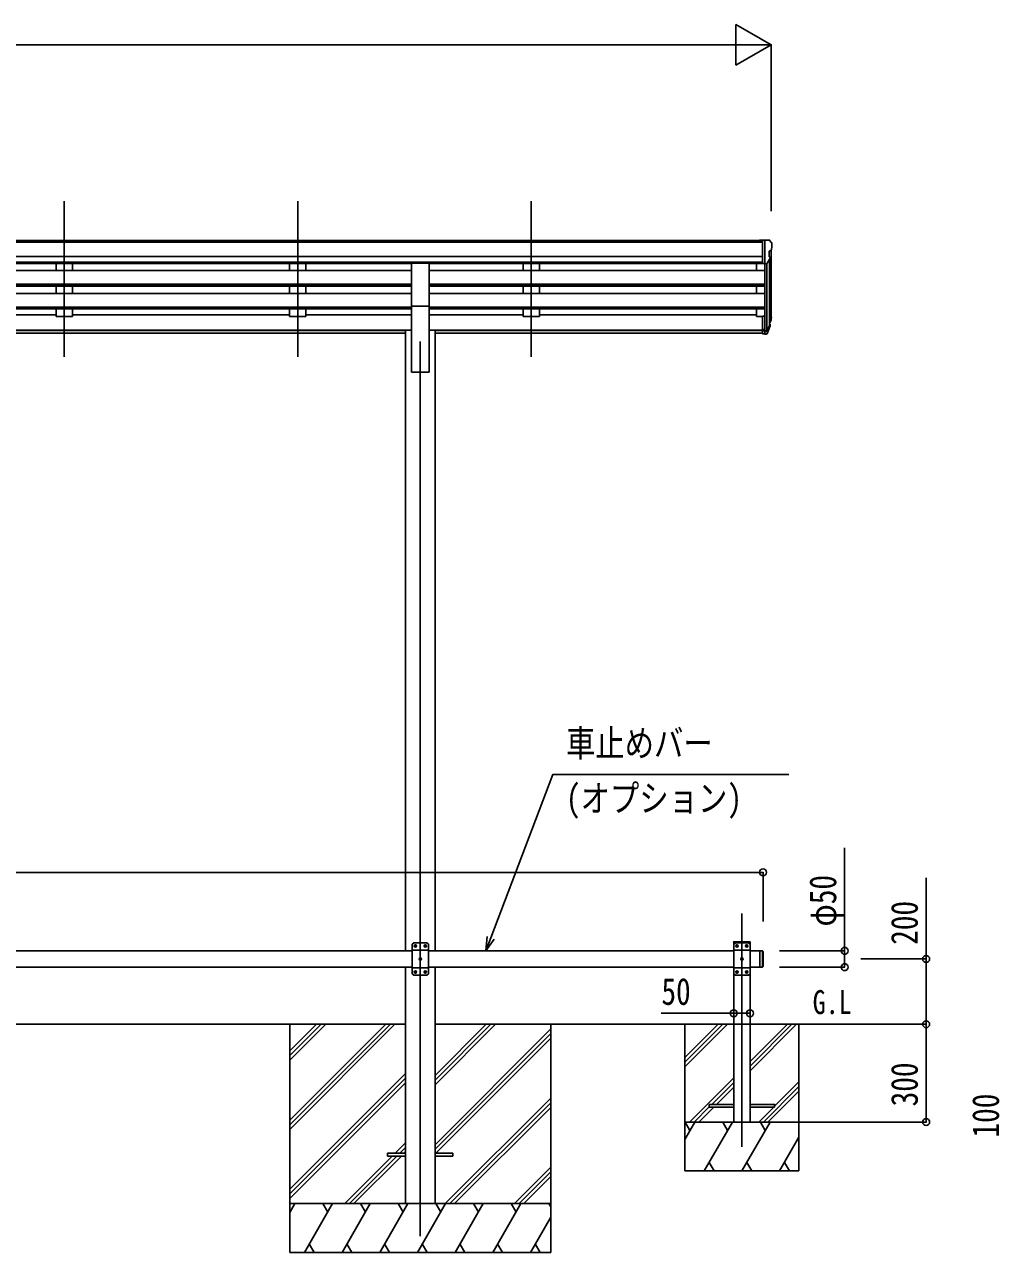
# Model space of a CAD drawing. Units: millimetres, scale not verified. Extents: x -10512 to 10512, y -7425 to 7425.
# Drawn here: x 302 to 3292, y -3841 to -75 of the extents above; entities that cross this region are included whole.
import ezdxf
from ezdxf.enums import TextEntityAlignment as Align

# ---------------------------------------------------------------- set-up
doc = ezdxf.new("R2010")
doc.units = ezdxf.units.MM
doc.header["$LTSCALE"] = 30
for name, color, linetype in [('0-2_USER1', 3, 'Continuous'), ('0-3_YKK_12', 2, 'Continuous'), ('0-4_YKK_13', 4, 'Continuous'), ('0-5_YKK_A1', 4, 'Continuous'), ('0-6_YKK_D', 6, 'Continuous')]:
    doc.layers.add(name, color=color, linetype=linetype)
doc.styles.add('ＭＳ ゴシック', font='')
doc.styles.get('ＭＳ ゴシック').set_extended_font_data('MS Gothic')

msp = doc.modelspace()

# ---------------------------------------------------------------- linework, layer by layer
at = {"layer": '0-3_YKK_12'}
for p, q in [((423.95, -616.34), (423.95, -1093.86)), ((1139.95, -616.34), (1139.95, -1093.86)), ((1855.95, -616.34), (1855.95, -1093.86)), ((1515.95, -1047.18), (1515.95, -3790.75)), ((2501.95, -3517.3), (2501.95, -2801.27))]:
    msp.add_line(p, q, dxfattribs=at)
at = {"layer": '0-4_YKK_13'}
for p, q in [((2565.45, -735.75), (2555.45, -735.83)), ((2555.45, -737.35), (2555.45, -735.83)), ((2565.45, -807.73), (2565.45, -735.75)), ((2583.95, -735.75), (2565.45, -735.75)), ((2571.95, -808.73), (2571.95, -735.75)), ((2583.95, -735.75), (2586.29, -735.89)), ((2587.04, -736.31), (2591.11, -742.12)), ((2593.95, -745.12), (2593.95, -745.75)), ((2585.95, -770.26), (2585.95, -786.54)), ((2591.42, -766.93), (2586.1, -770)), ((1488.45, -938.17), (1488.45, -806.38)), ((1488.45, -806.38), (1543.45, -806.38)), ((1543.45, -938.17), (1543.45, -806.38)), ((2565.45, -807.73), (2571.95, -807.73)), ((2571.95, -808.73), (2577.16, -808.41)), ((2579.58, -806.92), (2588.58, -791.32)), ((1488.45, -938.17), (1543.45, -938.17)), ((2565.45, -969.47), (2565.45, -1023.5)), ((2565.45, -969.47), (2571.95, -969.47)), ((2571.95, -969.47), (2571.95, -1024.24)), ((2565.45, -1009.6), (2571.95, -1009.6)), ((2565.45, -1014.48), (2571.95, -1014.48)), ((2571.95, -1014.5), (2577.09, -1014.5)), ((2571.95, -1016.31), (2576.8, -1016.31)), ((2578.39, -1013.82), (2586.14, -998.42)), ((2587.59, -998.77), (2579.4, -1014.95)), ((2588.21, -999.34), (2579.4, -1022.89)), ((2590.26, -982.28), (2586.98, -989.34)), ((2590.86, -983.66), (2586.98, -991.61)), ((2588.54, -994.93), (2588.21, -999.34)), ((2565.45, -1023.5), (2571.95, -1023.5)), ((2571.95, -1024.24), (2576.8, -1024.24)), ((1495.95, -2890.75), (1490.95, -2895.75)), ((1490.95, -2895.75), (1490.95, -2985.75)), ((1535.95, -2890.75), (1495.95, -2890.75)), ((1535.95, -2890.75), (1540.95, -2895.75)), ((1540.95, -2985.75), (1540.95, -2895.75)), ((2476.65, -2890.75), (2476.76, -2888.69)), ((2527.25, -2890.75), (2476.65, -2890.75)), ((2481.95, -2890.75), (2476.95, -2895.75)), ((2476.95, -2895.75), (2476.95, -2985.75)), ((2526.15, -2887.75), (2477.76, -2887.75)), ((2521.95, -2890.75), (2481.95, -2890.75)), ((2521.95, -2890.75), (2526.95, -2895.75)), ((2526.95, -2985.75), (2526.95, -2895.75)), ((2527.25, -2890.75), (2527.15, -2888.69)), ((1540.95, -2913.45), (1490.95, -2913.45)), ((1499.69, -2900.33), (1498.85, -2900.33)), ((1502.21, -2901.17), (1503.05, -2901.17)), ((1529.69, -2900.33), (1528.85, -2900.33)), ((1532.21, -2901.17), (1533.05, -2901.17)), ((2526.95, -2913.45), (2476.95, -2913.45)), ((2485.69, -2900.33), (2484.85, -2900.33)), ((2488.21, -2901.17), (2489.05, -2901.17)), ((2515.69, -2900.33), (2514.85, -2900.33)), ((2518.21, -2901.17), (2519.05, -2901.17)), ((2556.95, -2915.75), (2556.95, -2965.75)), ((2564.95, -2915.75), (2556.95, -2915.75)), ((2564.95, -2915.75), (2564.95, -2965.75)), ((2566.95, -2917.75), (2564.95, -2915.75)), ((2566.95, -2917.75), (2566.95, -2963.75)), ((1540.95, -2968.05), (1490.95, -2968.05)), ((1514.69, -2940.33), (1513.85, -2940.33)), ((1517.21, -2941.17), (1518.05, -2941.17)), ((2526.95, -2968.05), (2476.95, -2968.05)), ((2500.69, -2940.33), (2499.85, -2940.33)), ((2503.21, -2941.17), (2504.05, -2941.17)), ((2564.95, -2965.75), (2556.95, -2965.75)), ((2566.95, -2963.75), (2564.95, -2965.75)), ((1495.95, -2990.75), (1490.95, -2985.75)), ((1495.95, -2990.75), (1535.95, -2990.75)), ((1499.69, -2980.33), (1498.85, -2980.33)), ((1502.21, -2981.17), (1503.05, -2981.17)), ((1529.69, -2980.33), (1528.85, -2980.33)), ((1532.21, -2981.17), (1533.05, -2981.17)), ((1535.95, -2990.75), (1540.95, -2985.75)), ((2481.95, -2990.75), (2476.95, -2985.75)), ((2481.95, -2990.75), (2521.95, -2990.75)), ((2485.69, -2980.33), (2484.85, -2980.33)), ((2488.21, -2981.17), (2489.05, -2981.17)), ((2515.69, -2980.33), (2514.85, -2980.33)), ((2518.21, -2981.17), (2519.05, -2981.17)), ((2521.95, -2990.75), (2526.95, -2985.75)), ((2476.95, -3386.75), (2401.95, -3386.75)), ((2526.95, -3394.75), (2601.95, -3394.75)), ((1415.75, -3536.25), (1415.75, -3545.25)), ((1415.75, -3536.25), (1470.55, -3536.25)), ((1560.95, -3536.25), (1615.75, -3536.25)), ((1615.75, -3536.25), (1615.75, -3545.25)), ((1415.75, -3545.25), (1470.55, -3545.25)), ((1560.95, -3545.25), (1615.75, -3545.25))]:
    msp.add_line(p, q, dxfattribs=at)
for points in [[(1501.37, -2899.49), (1501.37, -2898.65), (1500.53, -2898.65), (1500.53, -2899.49)], [(1531.37, -2899.49), (1531.37, -2898.65), (1530.53, -2898.65), (1530.53, -2899.49)], [(2487.37, -2899.49), (2487.37, -2898.65), (2486.53, -2898.65), (2486.53, -2899.49)], [(2517.37, -2899.49), (2517.37, -2898.65), (2516.53, -2898.65), (2516.53, -2899.49)], [(1498.85, -2900.33), (1498.85, -2901.17), (1499.69, -2901.17)], [(1500.53, -2902.01), (1500.53, -2902.85), (1501.37, -2902.85), (1501.37, -2902.01)], [(1503.05, -2901.17), (1503.05, -2900.33), (1502.21, -2900.33)], [(1528.85, -2900.33), (1528.85, -2901.17), (1529.69, -2901.17)], [(1530.53, -2902.01), (1530.53, -2902.85), (1531.37, -2902.85), (1531.37, -2902.01)], [(1533.05, -2901.17), (1533.05, -2900.33), (1532.21, -2900.33)], [(2484.85, -2900.33), (2484.85, -2901.17), (2485.69, -2901.17)], [(2486.53, -2902.01), (2486.53, -2902.85), (2487.37, -2902.85), (2487.37, -2902.01)], [(2489.05, -2901.17), (2489.05, -2900.33), (2488.21, -2900.33)], [(2514.85, -2900.33), (2514.85, -2901.17), (2515.69, -2901.17)], [(2516.53, -2902.01), (2516.53, -2902.85), (2517.37, -2902.85), (2517.37, -2902.01)], [(2519.05, -2901.17), (2519.05, -2900.33), (2518.21, -2900.33)], [(1513.85, -2940.33), (1513.85, -2941.17), (1514.69, -2941.17)], [(1516.37, -2939.49), (1516.37, -2938.65), (1515.53, -2938.65), (1515.53, -2939.49)], [(1515.53, -2942.01), (1515.53, -2942.85), (1516.37, -2942.85), (1516.37, -2942.01)], [(1518.05, -2941.17), (1518.05, -2940.33), (1517.21, -2940.33)], [(2499.85, -2940.33), (2499.85, -2941.17), (2500.69, -2941.17)], [(2502.37, -2939.49), (2502.37, -2938.65), (2501.53, -2938.65), (2501.53, -2939.49)], [(2501.53, -2942.01), (2501.53, -2942.85), (2502.37, -2942.85), (2502.37, -2942.01)], [(2504.05, -2941.17), (2504.05, -2940.33), (2503.21, -2940.33)], [(1498.85, -2980.33), (1498.85, -2981.17), (1499.69, -2981.17)], [(1501.37, -2979.49), (1501.37, -2978.65), (1500.53, -2978.65), (1500.53, -2979.49)], [(1500.53, -2982.01), (1500.53, -2982.85), (1501.37, -2982.85), (1501.37, -2982.01)], [(1503.05, -2981.17), (1503.05, -2980.33), (1502.21, -2980.33)], [(1528.85, -2980.33), (1528.85, -2981.17), (1529.69, -2981.17)], [(1531.37, -2979.49), (1531.37, -2978.65), (1530.53, -2978.65), (1530.53, -2979.49)], [(1530.53, -2982.01), (1530.53, -2982.85), (1531.37, -2982.85), (1531.37, -2982.01)], [(1533.05, -2981.17), (1533.05, -2980.33), (1532.21, -2980.33)], [(2484.85, -2980.33), (2484.85, -2981.17), (2485.69, -2981.17)], [(2487.37, -2979.49), (2487.37, -2978.65), (2486.53, -2978.65), (2486.53, -2979.49)], [(2486.53, -2982.01), (2486.53, -2982.85), (2487.37, -2982.85), (2487.37, -2982.01)], [(2489.05, -2981.17), (2489.05, -2980.33), (2488.21, -2980.33)], [(2514.85, -2980.33), (2514.85, -2981.17), (2515.69, -2981.17)], [(2517.37, -2979.49), (2517.37, -2978.65), (2516.53, -2978.65), (2516.53, -2979.49)], [(2516.53, -2982.01), (2516.53, -2982.85), (2517.37, -2982.85), (2517.37, -2982.01)], [(2519.05, -2981.17), (2519.05, -2980.33), (2518.21, -2980.33)], [(2401.95, -3386.75), (2401.95, -3394.75), (2476.95, -3394.75)], [(2601.95, -3394.75), (2601.95, -3386.75), (2526.95, -3386.75)]]:
    msp.add_lwpolyline(points, dxfattribs=at)
for centre in [(1500.95, -2900.75), (1530.95, -2900.75), (2486.95, -2900.75), (2516.95, -2900.75), (1515.95, -2940.75), (2501.95, -2940.75), (1500.95, -2980.75), (1530.95, -2980.75), (2486.95, -2980.75), (2516.95, -2980.75)]:
    msp.add_circle(centre, 3.5, dxfattribs=at)
for centre, radius, start, end in [((2586.22, -736.89), 1, 35, 86.5), ((2590.95, -745.12), 3, 0, 87), ((2391.95, -745.75), 202, 355.05096, 0), ((2586.25, -770.26), 0.3, 120, 180), ((2586.25, -786.54), 0.3, 180, 265.2833), ((2585.98, -789.82), 3, 330, 85.2833), ((2587.05, -762.56), 6.18, 315.00103, 354.2965), ((2576.98, -805.42), 3, 273.5, 330), ((2561.37, -972.78), 30.41, 341.80266, 352.8448), ((2562.77, -974.54), 29.53, 342.01856, 353.49194), ((1499.69, -2899.49), 0.84, 270, 0), ((1502.21, -2899.49), 0.84, 180, 270), ((1529.69, -2899.49), 0.84, 270, 0), ((1532.21, -2899.49), 0.84, 180, 270), ((2477.76, -2888.75), 1, 90, 176.99994), ((2485.69, -2899.49), 0.84, 270, 0), ((2488.21, -2899.49), 0.84, 180, 270), ((2515.69, -2899.49), 0.84, 270, 0), ((2518.21, -2899.49), 0.84, 180, 270), ((2526.15, -2888.75), 1, 3.00011, 90), ((1499.69, -2902.01), 0.84, 0, 90), ((1502.21, -2902.01), 0.84, 90, 180), ((1529.69, -2902.01), 0.84, 0, 90), ((1532.21, -2902.01), 0.84, 90, 180), ((2485.69, -2902.01), 0.84, 0, 90), ((2488.21, -2902.01), 0.84, 90, 180), ((2515.69, -2902.01), 0.84, 0, 90), ((2518.21, -2902.01), 0.84, 90, 180), ((1514.69, -2939.49), 0.84, 270, 0), ((1514.69, -2942.01), 0.84, 0, 90), ((1517.21, -2939.49), 0.84, 180, 270), ((1517.21, -2942.01), 0.84, 90, 180), ((2500.69, -2939.49), 0.84, 270, 0), ((2500.69, -2942.01), 0.84, 0, 90), ((2503.21, -2939.49), 0.84, 180, 270), ((2503.21, -2942.01), 0.84, 90, 180), ((1499.69, -2979.49), 0.84, 270, 0), ((1499.69, -2982.01), 0.84, 0, 90), ((1502.21, -2979.49), 0.84, 180, 270), ((1502.21, -2982.01), 0.84, 90, 180), ((1529.69, -2979.49), 0.84, 270, 0), ((1529.69, -2982.01), 0.84, 0, 90), ((1532.21, -2979.49), 0.84, 180, 270), ((1532.21, -2982.01), 0.84, 90, 180), ((2485.69, -2979.49), 0.84, 270, 0), ((2485.69, -2982.01), 0.84, 0, 90), ((2488.21, -2979.49), 0.84, 180, 270), ((2488.21, -2982.01), 0.84, 90, 180), ((2515.69, -2979.49), 0.84, 270, 0), ((2515.69, -2982.01), 0.84, 0, 90), ((2518.21, -2979.49), 0.84, 180, 270), ((2518.21, -2982.01), 0.84, 90, 180)]:
    msp.add_arc(centre, radius, start, end, dxfattribs=at)
for centre, major_axis, ratio, start_param, end_param in [((2504.09, -968.3), (-87.93, 4.42), 0.541684, 3.060334, 3.2172517), ((2503.3, -974.97), (89.06, 1.43), 0.57596, 6.1985533, 6.3701348), ((2576.8, -1013.6), (3, 0), 0.90356, 4.712389, 5.7595865), ((2577.09, -1013.14), (1.5, 0), 0.90356, 4.712389, 5.7595865), ((2502.03, -974.88), (88.05, 0), 0.90356, 5.9828017, 6.0168888), ((2587.24, -994.93), (-1.3, 0), 0.90356, 2.9359903, 4.9130961), ((2501.32, -978.74), (89.07, 0), 0.90356, 6.0316505, 6.077583), ((2576.8, -1021.53), (-3, 0), 0.90356, 1.5707963, 2.6179939)]:
    msp.add_ellipse(centre, major_axis=major_axis, ratio=ratio, start_param=start_param, end_param=end_param, dxfattribs=at)
at = {"layer": '0-5_YKK_A1'}
for p, q in [((2565.45, -737.35), (-2433.55, -737.35)), ((2565.45, -742.57), (-2433.55, -742.57)), ((2565.45, -786.1), (-2433.55, -786.1)), ((2571.95, -776.85), (2571.95, -969.47)), ((2591.95, -766.32), (2591.95, -969.1)), ((2565.45, -803.95), (-2433.55, -803.95)), ((1488.45, -807.2), (-1356.55, -807.2)), ((398.95, -807.3), (398.95, -829.16)), ((448.95, -807.3), (448.95, -829.16)), ((1114.95, -807.3), (1114.95, -829.16)), ((1164.95, -807.3), (1164.95, -829.16)), ((2565.45, -807.2), (1543.45, -807.2)), ((1830.95, -807.3), (1830.95, -829.16)), ((1880.95, -807.3), (1880.95, -829.16)), ((2546.95, -807.2), (2546.95, -829.26)), ((2577.95, -808.25), (2577.96, -1014.25)), ((2586.98, -794.09), (2586.98, -995.81)), ((1488.45, -829.26), (-1356.55, -829.26)), ((448.95, -829.16), (398.95, -829.16)), ((1164.95, -829.16), (1114.95, -829.16)), ((2571.95, -829.26), (1543.45, -829.26)), ((1880.95, -829.16), (1830.95, -829.16)), ((1488.45, -871.14), (-1356.55, -871.14)), ((1488.45, -872.63), (-1356.55, -872.63)), ((1488.45, -876.95), (-1356.55, -876.95)), ((1488.45, -899.36), (-1356.55, -899.36)), ((398.95, -876.95), (398.95, -899.27)), ((448.95, -899.27), (398.95, -899.27)), ((448.95, -899.27), (448.95, -876.95)), ((1114.95, -876.95), (1114.95, -899.27)), ((1164.95, -899.27), (1114.95, -899.27)), ((1164.95, -899.27), (1164.95, -876.95)), ((2571.95, -871.14), (1543.45, -871.14)), ((2571.95, -872.63), (1543.45, -872.63)), ((2571.95, -876.95), (1543.45, -876.95)), ((2571.95, -899.36), (1543.45, -899.36)), ((1830.95, -876.95), (1830.95, -899.27)), ((1880.95, -899.27), (1830.95, -899.27)), ((1880.95, -899.27), (1880.95, -876.95)), ((2546.95, -876.95), (2546.95, -899.36)), ((1488.45, -941.24), (-1356.55, -941.24)), ((1488.45, -938.17), (1488.45, -1140.75)), ((1543.45, -938.17), (1543.45, -1140.75)), ((2571.95, -941.24), (1543.45, -941.24)), ((1488.45, -942.74), (-1356.55, -942.74)), ((1488.45, -947.06), (-1356.55, -947.06)), ((-267.05, -965.16), (398.95, -965.16)), ((398.95, -947.06), (398.95, -970.1)), ((448.95, -970.1), (398.95, -970.1)), ((448.95, -947.06), (448.95, -970.1)), ((448.95, -965.16), (1114.95, -965.16)), ((1114.95, -947.06), (1114.95, -970.1)), ((1164.95, -970.1), (1114.95, -970.1)), ((1164.95, -947.06), (1164.95, -970.1)), ((1164.95, -965.16), (1488.45, -965.16)), ((2571.95, -942.74), (1543.45, -942.74)), ((2571.95, -947.06), (1543.45, -947.06)), ((1830.95, -965.16), (1543.45, -965.16)), ((1830.95, -947.06), (1830.95, -970.1)), ((1880.95, -970.1), (1830.95, -970.1)), ((1880.95, -947.06), (1880.95, -970.1)), ((2546.95, -965.16), (1880.95, -965.16)), ((2546.95, -947.06), (2546.95, -970.1)), ((2546.95, -970.1), (2565.45, -970.1)), ((1470.75, -1012.17), (-1338.85, -1012.17)), ((1470.75, -1013.57), (-1338.85, -1013.57)), ((1470.75, -1011.75), (1470.75, -2915.75)), ((1470.75, -1011.75), (1488.45, -1011.75)), ((1561.15, -1011.75), (1543.45, -1011.75)), ((1561.15, -1011.75), (1561.15, -2915.75)), ((2565.45, -1012.17), (1561.15, -1012.17)), ((2565.45, -1013.57), (1561.15, -1013.57)), ((1470.75, -1021.26), (-1338.85, -1021.26)), ((2565.45, -1021.26), (1561.15, -1021.26)), ((1488.45, -1140.75), (1543.45, -1140.75)), ((2476.95, -3440.75), (2476.95, -2890.75)), ((2526.95, -2890.75), (2476.95, -2890.75)), ((2526.95, -3440.75), (2526.95, -2890.75)), ((1490.95, -2915.75), (90.95, -2915.75)), ((1540.95, -2915.75), (2476.95, -2915.75)), ((2526.95, -2915.75), (2556.95, -2915.75)), ((2556.95, -2915.75), (2556.95, -2965.75)), ((90.95, -2965.75), (1490.95, -2965.75)), ((1470.95, -2965.75), (1470.95, -3690.75)), ((1540.95, -2965.75), (2476.95, -2965.75)), ((1560.95, -2965.75), (1560.95, -3690.75)), ((2526.95, -2965.75), (2556.95, -2965.75)), ((-1339.05, -3140.75), (1470.95, -3140.75)), ((1115.75, -3140.75), (1115.75, -3840.74)), ((1115.75, -3434.92), (1409.93, -3140.75)), ((1115.75, -3449.06), (1424.07, -3140.75)), ((1115.75, -3463.21), (1438.22, -3140.75)), ((1115.75, -3251.08), (1226.08, -3140.75)), ((1115.75, -3236.93), (1211.94, -3140.75)), ((1115.75, -3222.79), (1197.8, -3140.75)), ((1560.95, -3140.75), (2985.99, -3140.75)), ((1560.95, -3140.75), (2985.99, -3140.75)), ((1560.95, -3326.38), (1746.58, -3140.75)), ((1560.95, -3312.23), (1732.44, -3140.75)), ((1560.95, -3298.09), (1718.3, -3140.75)), ((1560.95, -3510.22), (1915.75, -3155.42)), ((1915.75, -3140.75), (1915.75, -3840.74)), ((2326.95, -3140.75), (2326.95, -3590.75)), ((2326.95, -3243.09), (2429.3, -3140.75)), ((2326.95, -3257.24), (2443.45, -3140.75)), ((2326.95, -3271.38), (2457.59, -3140.75)), ((2526.95, -3283.51), (2669.72, -3140.75)), ((2526.95, -3269.37), (2655.58, -3140.75)), ((2526.95, -3255.23), (2641.44, -3140.75)), ((2676.95, -3590.75), (2676.95, -3140.75)), ((1560.95, -3524.36), (1915.75, -3169.57)), ((1563.21, -3536.25), (1915.75, -3183.71)), ((1115.75, -3647.05), (1470.55, -3292.26)), ((1115.75, -3661.2), (1470.55, -3306.4)), ((2341.43, -3440.75), (2476.95, -3305.23)), ((1115.75, -3675.34), (1470.55, -3320.54)), ((2409.57, -3386.75), (2476.95, -3319.37)), ((2423.72, -3386.75), (2476.95, -3333.51)), ((2567.71, -3440.75), (2676.95, -3331.5)), ((2581.85, -3440.75), (2676.95, -3345.64)), ((2601.95, -3392.36), (2676.95, -3317.36)), ((1592.56, -3690.74), (1915.75, -3367.56)), ((1606.7, -3690.74), (1915.75, -3381.7)), ((1620.85, -3690.74), (1915.75, -3395.84)), ((2355.57, -3440.75), (2401.95, -3394.37)), ((2369.72, -3440.75), (2415.72, -3394.75)), ((2553.56, -3440.75), (2599.56, -3394.75)), ((2326.95, -3493.86), (2357.62, -3440.75)), ((2326.95, -3440.75), (2676.95, -3440.75)), ((2342.62, -3466.73), (2327.62, -3440.75)), ((2386.49, -3590.75), (2473.09, -3440.75)), ((2458.09, -3466.73), (2443.09, -3440.75)), ((2501.96, -3590.75), (2588.56, -3440.75)), ((2573.56, -3466.73), (2558.56, -3440.75)), ((2617.43, -3590.75), (2676.95, -3487.64)), ((1438.69, -3536.25), (1470.55, -3504.39)), ((1452.84, -3536.25), (1470.55, -3518.53)), ((1466.98, -3536.25), (1470.55, -3532.67)), ((1284.19, -3690.74), (1429.69, -3545.25)), ((1298.34, -3690.74), (1443.84, -3545.25)), ((1312.48, -3690.74), (1457.98, -3545.25)), ((2401.49, -3564.77), (2416.48, -3590.75)), ((2516.96, -3564.77), (2531.96, -3590.75)), ((2632.43, -3564.77), (2647.43, -3590.75)), ((1804.69, -3690.74), (1915.75, -3579.69)), ((1818.84, -3690.74), (1915.75, -3593.83)), ((1832.98, -3690.74), (1915.75, -3607.97)), ((2326.95, -3590.75), (2676.95, -3590.75)), ((1915.75, -3690.74), (1115.75, -3690.74)), ((1115.75, -3718.25), (1131.63, -3690.74)), ((1160.5, -3840.74), (1247.1, -3690.74)), ((1232.1, -3716.73), (1217.1, -3690.74)), ((1275.97, -3840.74), (1362.57, -3690.74)), ((1347.57, -3716.73), (1332.57, -3690.74)), ((1391.44, -3840.74), (1478.04, -3690.74)), ((1463.04, -3716.73), (1448.04, -3690.74)), ((1506.91, -3840.74), (1593.51, -3690.74)), ((1578.51, -3716.73), (1563.51, -3690.74)), ((1622.38, -3840.74), (1708.98, -3690.74)), ((1693.98, -3716.73), (1678.98, -3690.74)), ((1737.85, -3840.74), (1824.45, -3690.74)), ((1794.45, -3690.74), (1809.45, -3716.73)), ((1909.92, -3690.74), (1915.75, -3700.84)), ((1853.32, -3840.74), (1915.75, -3732.61)), ((1115.75, -3840.74), (1915.75, -3840.74)), ((1175.5, -3814.77), (1190.5, -3840.74)), ((1290.97, -3814.77), (1305.97, -3840.74)), ((1406.44, -3814.76), (1421.44, -3840.74)), ((1521.91, -3814.76), (1536.91, -3840.74)), ((1637.38, -3814.76), (1652.38, -3840.74)), ((1752.85, -3814.77), (1767.85, -3840.74)), ((1868.32, -3814.77), (1883.32, -3840.74))]:
    msp.add_line(p, q, dxfattribs=at)
at = {"layer": '0-6_YKK_D'}
for p, q in [((2591.95, -137.35), (2483.7, -74.85)), ((2483.7, -74.85), (2483.7, -199.85)), ((-2335.05, -137.35), (2466.95, -137.35)), ((2591.95, -137.35), (2375.45, -137.35)), ((2591.95, -137.35), (2483.7, -199.85)), ((2591.95, -646.92), (2591.95, -136.35)), ((-2435.05, -2674.99), (2566.95, -2674.99)), ((2566.95, -2825.99), (2566.95, -2673.99)), ((2616.95, -2915.74), (2817.95, -2915.74)), ((2616.95, -2965.74), (2817.95, -2965.74)), ((2866.95, -2940.74), (3067.95, -2940.74)), ((2526.95, -3107.18), (2526.95, -3106.18)), ((2866.95, -3140.74), (3067.95, -3140.74)), ((3066.95, -3440.74), (3066.95, -3140.74)), ((2568.95, -3440.74), (3067.95, -3440.74))]:
    msp.add_line(p, q, dxfattribs=at)
for points in [[(1716.7, -2915.75), (1731.77, -2876.01), (1921.85, -2374.99), (2646.34, -2374.99)], [(2816.95, -2965.74), (2816.95, -2915.74), (2816.95, -2600.01)], [(3066.95, -3140.74), (3066.95, -2940.74), (3066.95, -2692.24)], [(1721.13, -2871.97), (1716.7, -2915.75), (1742.42, -2880.05)], [(2526.95, -3107.18), (2476.95, -3107.18), (2254.22, -3107.18)]]:
    msp.add_lwpolyline(points, dxfattribs=at)
for centre in [(2566.95, -2674.99), (2816.95, -2915.74), (3066.95, -2940.74), (2816.95, -2965.74), (2476.95, -3107.18), (2526.95, -3107.18), (3066.95, -3140.74), (3066.95, -3140.74), (3066.95, -3440.74)]:
    msp.add_circle(centre, 10.62, dxfattribs=at)

# ---------------------------------------------------------------- texts
at = {"layer": '0-2_USER1', "style": 'ＭＳ ゴシック', "width": 0.8}
msp.add_text('G.L', height=73.31, dxfattribs=at).set_placement((2719.03, -3131.61), align=Align.BOTTOM_LEFT)
at = {"layer": '0-6_YKK_D', "style": 'ＭＳ ゴシック', "width": 0.8}
for s, p in [('車止めバー', (1962.47, -2344.81)), ('(オプション)', (1962.47, -2513.56)), ('50', (2255.22, -3106.18))]:
    msp.add_text(s, height=82.48, dxfattribs=at).set_placement(p, align=Align.BOTTOM_LEFT)
for s, p in [('φ50', (2815.95, -2841.01)), ('200', (3065.95, -2897.24)), ('300', (3065.95, -3392.74)), ('100', (3315.07, -3488.25))]:
    msp.add_text(s, height=82.48, rotation=90, dxfattribs=at).set_placement(p, align=Align.BOTTOM_LEFT)

doc.saveas('drawing.dxf')
